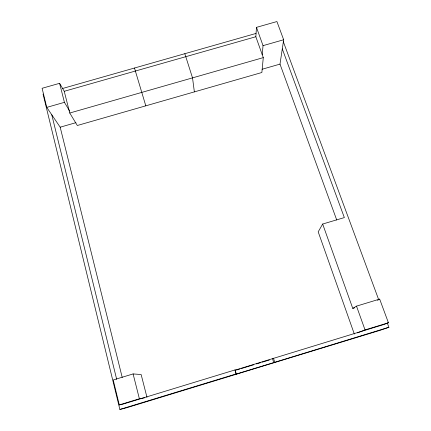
<?xml version="1.0" encoding="UTF-8"?>
<svg xmlns="http://www.w3.org/2000/svg" width="431" height="431" viewBox="0 0 431 431"><rect width="100%" height="100%" fill="white"/><g stroke="black" fill="none" stroke-linecap="round" stroke-linejoin="round"><path stroke-width="0.65" d="M122.221 377.464L60.184 127.188L46.758 107.384L42.103 88.285L59.607 83.312L64.241 91.302L69.757 113.019L77.321 125.496L261.865 72.505L263.287 57.625L255.836 36.737L256.477 27.363L276.923 21.55L283.663 39.754L279.999 64.117L336.73 220.009M262.215 54.613L263.034 45.643L256.477 27.363M387.264 322.862L388.897 327.274L273.739 362.59L236.183 374.06L235.089 369.906L122.776 404.181L119.29 404.908L113.208 379.97L133.104 373.93L141.142 374.528L146.987 397.344M236.183 374.06L235.089 369.906M282.289 48.875L344.342 217.585L322.668 224.039L318.191 231.83L354.33 334.057M322.668 224.039L352.768 308.391L356.507 306.129L379.663 299.098L388.428 322.776L383.687 324.554L235.024 370.164M377.448 300.337L379.663 299.098M357.364 332.883L365.041 329.914L388.428 322.776M388.897 327.274L379.921 330.367L126.418 407.807L119.872 409.45L43.052 94.044M119.29 404.908L139.385 398.777L144.622 397.791M236.495 370.024L239.711 369.044M240.999 368.65L253.881 364.718M256.456 363.931L260.96 362.557M262.253 362.164L269.332 360.004M119.872 409.45L236.274 373.892M352.768 308.391L354.697 307.804M60.184 127.188L75.921 122.673M262.118 69.246L279.999 64.117M46.758 107.384L64.418 102.341L69.65 111.036M263.034 45.643L283.663 39.754M69.757 113.019L263.287 57.625M62.366 88.549L255.976 33.451M64.241 91.302L255.836 36.737M283.329 41.694L378.639 299.534M356.507 306.129L365.041 329.914M184.824 53.703L192.528 77.882L194.365 91.889M273.453 358.193L274.703 362.153M272.521 358.716L273.739 362.59M145.802 105.832L134.477 68.028M59.607 83.312L64.418 102.341M133.104 373.93L139.385 398.777M51.785 114.802L116.688 379.355"/></g></svg>
